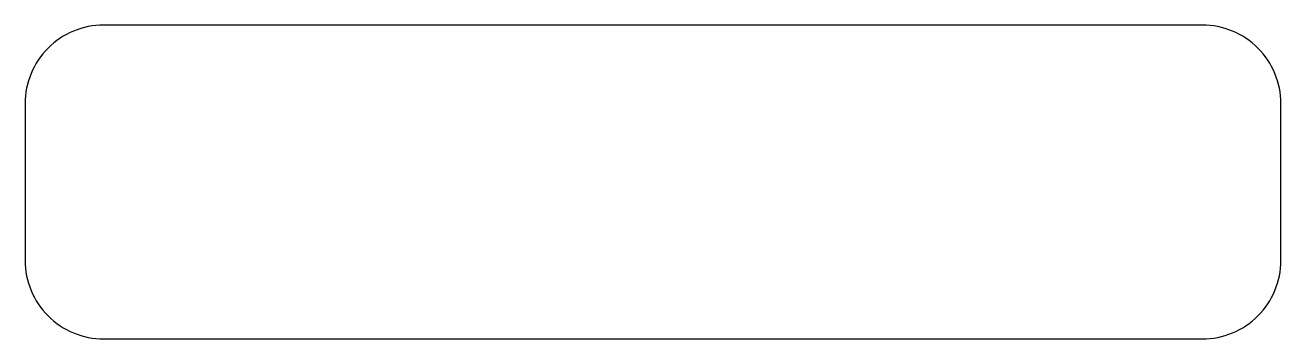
# Model space of a CAD drawing. Header units: inches. Extents: x 0 to 4, y 0 to 1.
import ezdxf

# ---------------------------------------------------------------- set-up
doc = ezdxf.new("R2010")
doc.units = ezdxf.units.IN
doc.header["$MEASUREMENT"] = 0

msp = doc.modelspace()

# ---------------------------------------------------------------- linework, layer by layer
msp.add_lwpolyline([(0, 0.25, 0.414214), (0.25, 0), (3.75, 0, 0.414214), (4, 0.25), (4, 0.75, 0.414214), (3.75, 1), (0.25, 1, 0.414214), (0, 0.75), (0, 0.25)], format="xyb")

doc.saveas('drawing.dxf')
